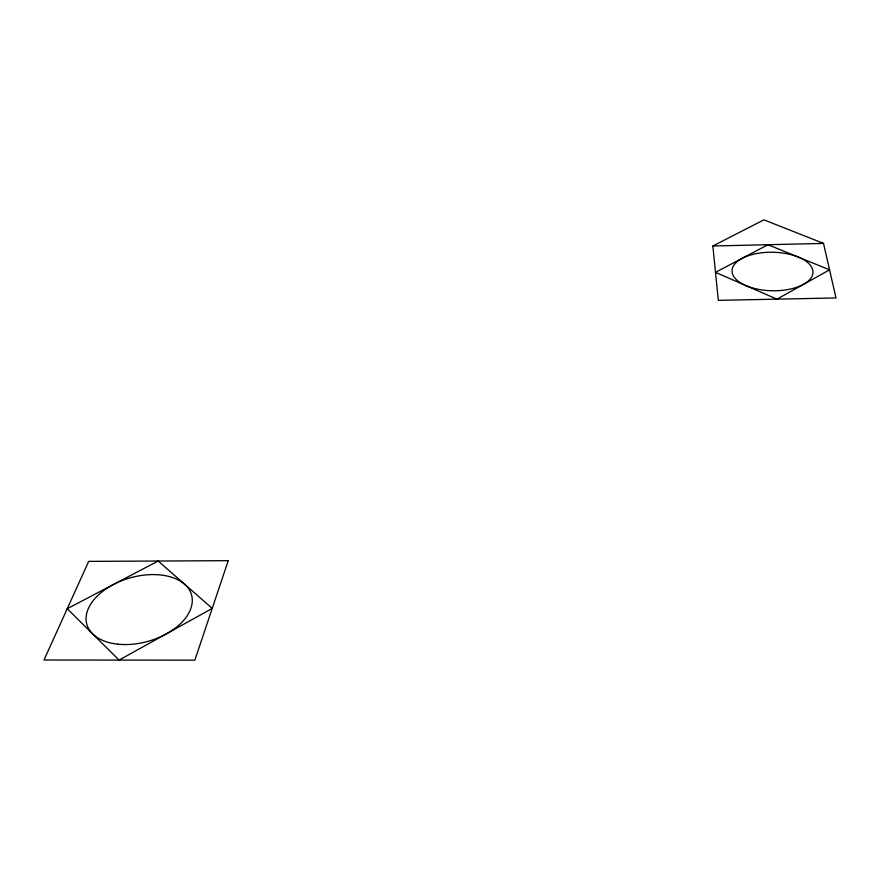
<?xml version="1.0" encoding="UTF-8"?>
<svg xmlns="http://www.w3.org/2000/svg" width="880" height="880" viewBox="0 0 880 880"><rect width="100%" height="100%" fill="white"/><g stroke="black" fill="none" stroke-linecap="round" stroke-linejoin="round"><path stroke-width="1.32" d="M712.844 246.004L763.906 219.835L823.526 243.408L836 297.957L718.322 300.344L712.844 246.004L823.526 243.408M228.239 560.67L194.865 660.165L44 660.011L88.693 561.374L228.239 560.67M829.565 269.852L776.952 299.156L715.495 272.349L767.998 244.717L829.565 269.852M212.223 608.41L119.086 660.088L67.243 608.718L158.169 561.022L212.223 608.41M117.854 644.182A54.384 32.967 -15.7 0 0 191.961 596.695A54.384 32.967 -15.7 0 0 107.723 587.807A54.384 32.967 -15.7 0 0 117.854 644.182M750.277 287.265A40.469 19.25 1.1 0 0 812.9 273.251A40.469 19.25 1.1 0 0 754.336 254.034A40.469 19.25 1.1 0 0 750.277 287.265"/></g></svg>
